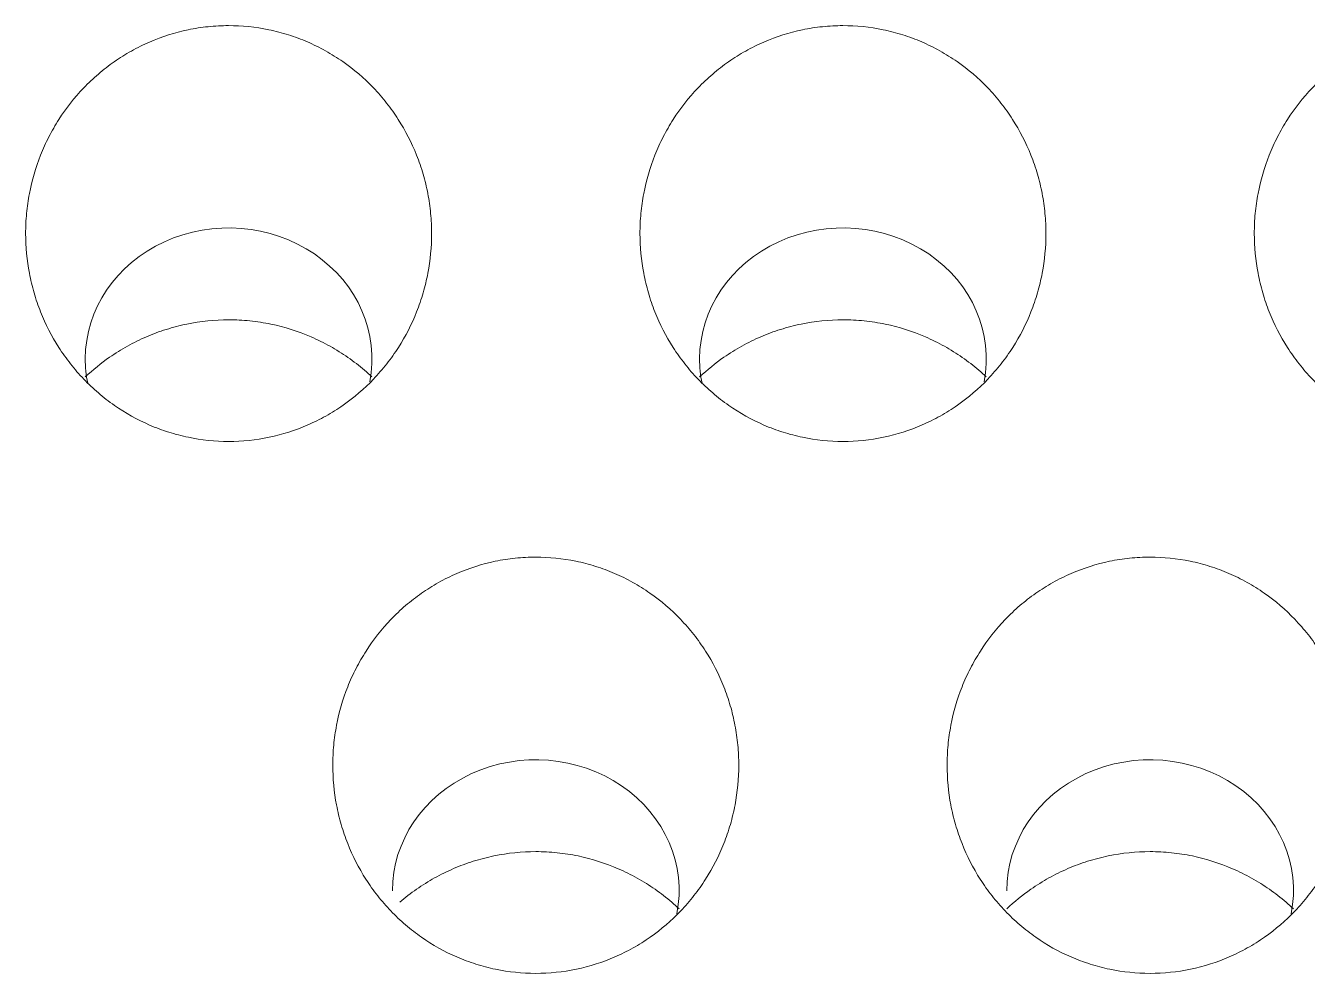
# Model space of a CAD drawing. Header units: inches. Extents: x 3778 to 56227, y -16914 to 35091.
# Drawn here: x 43220.81 to 43227.04, y -12650.92 to -12646.31 of the extents above; entities that cross this region are included whole.
import ezdxf

# ---------------------------------------------------------------- set-up
doc = ezdxf.new("R2010")
doc.units = ezdxf.units.IN
doc.header["$LTSCALE"] = 100
doc.header["$MEASUREMENT"] = 0
doc.layers.add('2-con', color=2, linetype='Continuous')
doc.layers.add('mark-B', color=2, linetype='Continuous', lineweight=20)

# ---------------------------------------------------------------- blocks, each defined once
blk = doc.blocks.new('무풍1WAY 대형')
at = {"layer": 'mark-B'}
for centre, start_param, end_param in [((-542.2275, -428.4355), 2.963894, 6.283185), ((-539.2399, -428.4355), 2.963894, 6.283185), ((-540.7337, -431.0228), 2.96419, 6.283185), ((-540.7337, -431.0228), 0, 0.186041), ((-537.7461, -431.0228), 2.96419, 6.283185), ((-537.7461, -431.0228), 0, 0.186041)]:
    blk.add_ellipse(centre, major_axis=(0.6971, 0), ratio=0.913545, start_param=start_param, end_param=end_param, dxfattribs=at)
for points, knots in [([(-542.2275, -428.0332), (-542.294, -428.0332), (-542.3597, -428.04), (-542.4898, -428.0673), (-542.5523, -428.0873), (-542.6423, -428.1264), (-542.6716, -428.1409), (-542.7147, -428.165), (-542.729, -428.1735), (-542.757, -428.1911), (-542.7707, -428.2002), (-542.8379, -428.2473), (-542.8873, -428.2898), (-542.9549, -428.3606), (-542.9764, -428.3853), (-543.0171, -428.4372), (-543.036, -428.464), (-543.0885, -428.5463), (-543.118, -428.604), (-543.148, -428.6798), (-543.1537, -428.6952), (-543.1643, -428.7262), (-543.1692, -428.7419), (-543.1829, -428.789), (-543.1904, -428.8206), (-543.2085, -428.9161), (-543.2147, -428.9806), (-543.2147, -429.0624), (-543.2143, -429.0788), (-543.2127, -429.1115), (-543.2116, -429.1277), (-543.207, -429.1763), (-543.1978, -429.2405), (-543.1789, -429.3194), (-543.1641, -429.3661), (-543.1535, -429.397), (-543.1478, -429.4125), (-543.1176, -429.4886), (-543.0879, -429.5465), (-543.0353, -429.6287), (-543.0164, -429.6554), (-542.9859, -429.6942), (-542.9754, -429.7069), (-542.9538, -429.7317), (-542.9428, -429.7438), (-542.8862, -429.8028), (-542.8367, -429.8453), (-542.7558, -429.9017), (-542.7276, -429.9194), (-542.6701, -429.9514), (-542.6113, -429.9804), (-542.5346, -430.009), (-542.4871, -430.0228), (-542.455, -430.0311), (-542.4388, -430.0349), (-542.3578, -430.0517), (-542.2926, -430.0583), (-542.1941, -430.0582), (-542.1611, -430.0565), (-542.095, -430.0497), (-542.0624, -430.0446), (-541.9661, -430.0244), (-541.9037, -430.0046), (-541.828, -429.9718), (-541.813, -429.9649), (-541.7833, -429.9502), (-541.7688, -429.9425), (-541.7258, -429.9184), (-541.6704, -429.8837), (-541.606, -429.8337), (-541.5695, -429.8008), (-541.5457, -429.7783), (-541.534, -429.7666), (-541.477, -429.707), (-541.4369, -429.6558), (-541.3844, -429.5737), (-541.3682, -429.5455), (-541.3385, -429.4874), (-541.3249, -429.4573), (-541.2888, -429.3662), (-541.2708, -429.304), (-541.2526, -429.2084), (-541.248, -429.1762), (-541.2433, -429.1273), (-541.2422, -429.1109), (-541.2406, -429.0783), (-541.2403, -429.062), (-541.2403, -428.9808), (-541.2463, -428.9163), (-541.2615, -428.8364), (-541.2649, -428.8204), (-541.2726, -428.7885), (-541.2768, -428.7726), (-541.2905, -428.7255), (-541.301, -428.6947), (-541.3369, -428.6042), (-541.3664, -428.5462), (-541.4107, -428.477), (-541.4199, -428.4633), (-541.4389, -428.4365), (-541.4486, -428.4234), (-541.4789, -428.3849), (-541.5216, -428.3357), (-541.569, -428.2907), (-541.6188, -428.2479), (-541.6451, -428.2276), (-541.7259, -428.1711), (-541.783, -428.1392), (-541.8583, -428.1065), (-541.8736, -428.1004), (-541.9046, -428.0888), (-541.9203, -428.0833), (-541.9676, -428.0683), (-541.9994, -428.06), (-542.0957, -428.04), (-542.161, -428.0332), (-542.2275, -428.0332)], [0, 0, 0, 0, 0.03125, 0.03125, 0.0625, 0.0625, 0.078125, 0.078125, 0.085938, 0.085938, 0.09375, 0.09375, 0.125, 0.125, 0.140625, 0.140625, 0.15625, 0.15625, 0.1875, 0.1875, 0.195313, 0.195313, 0.203125, 0.203125, 0.21875, 0.21875, 0.25, 0.25, 0.257813, 0.257813, 0.265625, 0.265625, 0.28125, 0.296875, 0.304688, 0.304688, 0.3125, 0.3125, 0.34375, 0.34375, 0.359375, 0.359375, 0.367188, 0.367188, 0.375, 0.375, 0.40625, 0.40625, 0.421875, 0.421875, 0.4375, 0.453125, 0.460938, 0.460938, 0.46875, 0.46875, 0.5, 0.5, 0.515625, 0.515625, 0.53125, 0.53125, 0.5625, 0.5625, 0.570313, 0.570313, 0.578125, 0.578125, 0.59375, 0.609375, 0.617188, 0.617188, 0.625, 0.625, 0.65625, 0.65625, 0.671875, 0.671875, 0.6875, 0.6875, 0.71875, 0.71875, 0.734375, 0.734375, 0.742188, 0.742188, 0.75, 0.75, 0.78125, 0.78125, 0.789063, 0.789063, 0.796875, 0.796875, 0.8125, 0.8125, 0.84375, 0.84375, 0.851563, 0.851563, 0.859375, 0.859375, 0.875, 0.890625, 0.890625, 0.90625, 0.90625, 0.9375, 0.9375, 0.945313, 0.945313, 0.953125, 0.953125, 0.96875, 0.96875, 1, 1, 1, 1]), ([(-539.2399, -428.0332), (-539.3064, -428.0332), (-539.3722, -428.04), (-539.5023, -428.0673), (-539.5648, -428.0873), (-539.6547, -428.1264), (-539.6841, -428.1409), (-539.7272, -428.165), (-539.7414, -428.1735), (-539.7694, -428.1911), (-539.7832, -428.2002), (-539.8504, -428.2473), (-539.8998, -428.2898), (-539.9674, -428.3606), (-539.9888, -428.3853), (-540.0295, -428.4372), (-540.0484, -428.464), (-540.1009, -428.5463), (-540.1304, -428.604), (-540.1605, -428.6798), (-540.1661, -428.6952), (-540.1767, -428.7262), (-540.1817, -428.7419), (-540.1953, -428.789), (-540.2029, -428.8206), (-540.221, -428.9161), (-540.2271, -428.9806), (-540.2271, -429.0624), (-540.2267, -429.0788), (-540.2252, -429.1115), (-540.224, -429.1277), (-540.2194, -429.1763), (-540.2102, -429.2405), (-540.1914, -429.3194), (-540.1766, -429.3661), (-540.166, -429.397), (-540.1603, -429.4125), (-540.1301, -429.4886), (-540.1004, -429.5465), (-540.0478, -429.6287), (-540.0289, -429.6554), (-539.9984, -429.6942), (-539.9878, -429.7069), (-539.9663, -429.7317), (-539.9553, -429.7438), (-539.8987, -429.8028), (-539.8492, -429.8453), (-539.7682, -429.9017), (-539.74, -429.9194), (-539.6826, -429.9514), (-539.6238, -429.9804), (-539.547, -430.009), (-539.4995, -430.0228), (-539.4675, -430.0311), (-539.4513, -430.0349), (-539.3703, -430.0517), (-539.3051, -430.0583), (-539.2065, -430.0582), (-539.1736, -430.0565), (-539.1074, -430.0497), (-539.0749, -430.0446), (-538.9785, -430.0244), (-538.9161, -430.0046), (-538.8405, -429.9718), (-538.8254, -429.9649), (-538.7958, -429.9502), (-538.7812, -429.9425), (-538.7382, -429.9184), (-538.6829, -429.8837), (-538.6185, -429.8337), (-538.582, -429.8008), (-538.5581, -429.7783), (-538.5464, -429.7666), (-538.4895, -429.707), (-538.4494, -429.6558), (-538.3969, -429.5737), (-538.3807, -429.5455), (-538.3509, -429.4874), (-538.3373, -429.4573), (-538.3012, -429.3662), (-538.2832, -429.304), (-538.265, -429.2084), (-538.2604, -429.1762), (-538.2558, -429.1273), (-538.2546, -429.1109), (-538.2531, -429.0783), (-538.2527, -429.062), (-538.2527, -428.9808), (-538.2588, -428.9163), (-538.274, -428.8364), (-538.2774, -428.8204), (-538.285, -428.7885), (-538.2892, -428.7726), (-538.3029, -428.7255), (-538.3135, -428.6947), (-538.3493, -428.6042), (-538.3789, -428.5462), (-538.4231, -428.477), (-538.4323, -428.4633), (-538.4513, -428.4365), (-538.4611, -428.4234), (-538.4913, -428.3849), (-538.534, -428.3357), (-538.5814, -428.2907), (-538.6313, -428.2479), (-538.6575, -428.2276), (-538.7384, -428.1711), (-538.7954, -428.1392), (-538.8708, -428.1065), (-538.8861, -428.1004), (-538.917, -428.0888), (-538.9328, -428.0833), (-538.98, -428.0683), (-539.0118, -428.06), (-539.1081, -428.04), (-539.1734, -428.0332), (-539.2399, -428.0332)], [0, 0, 0, 0, 0.03125, 0.03125, 0.0625, 0.0625, 0.078125, 0.078125, 0.085938, 0.085938, 0.09375, 0.09375, 0.125, 0.125, 0.140625, 0.140625, 0.15625, 0.15625, 0.1875, 0.1875, 0.195313, 0.195313, 0.203125, 0.203125, 0.21875, 0.21875, 0.25, 0.25, 0.257813, 0.257813, 0.265625, 0.265625, 0.28125, 0.296875, 0.304688, 0.304688, 0.3125, 0.3125, 0.34375, 0.34375, 0.359375, 0.359375, 0.367188, 0.367188, 0.375, 0.375, 0.40625, 0.40625, 0.421875, 0.421875, 0.4375, 0.453125, 0.460938, 0.460938, 0.46875, 0.46875, 0.5, 0.5, 0.515625, 0.515625, 0.53125, 0.53125, 0.5625, 0.5625, 0.570313, 0.570313, 0.578125, 0.578125, 0.59375, 0.609375, 0.617188, 0.617188, 0.625, 0.625, 0.65625, 0.65625, 0.671875, 0.671875, 0.6875, 0.6875, 0.71875, 0.71875, 0.734375, 0.734375, 0.742188, 0.742188, 0.75, 0.75, 0.78125, 0.78125, 0.789063, 0.789063, 0.796875, 0.796875, 0.8125, 0.8125, 0.84375, 0.84375, 0.851563, 0.851563, 0.859375, 0.859375, 0.875, 0.890625, 0.890625, 0.90625, 0.90625, 0.9375, 0.9375, 0.945313, 0.945313, 0.953125, 0.953125, 0.96875, 0.96875, 1, 1, 1, 1]), ([(-541.5305, -428.3474), (-541.5672, -428.3819), (-541.6063, -428.4136), (-541.6761, -428.4623), (-541.7055, -428.4807), (-541.7655, -428.514), (-541.8268, -428.5443), (-541.9069, -428.5741), (-541.9566, -428.5884), (-541.99, -428.5972), (-542.0069, -428.6011), (-542.0914, -428.6186), (-542.1595, -428.6255), (-542.2623, -428.6254), (-542.2967, -428.6236), (-542.3657, -428.6165), (-542.3997, -428.6112), (-542.5003, -428.5902), (-542.5654, -428.5695), (-542.6444, -428.5353), (-542.6601, -428.5281), (-542.691, -428.5128), (-542.7062, -428.5047), (-542.7511, -428.4796), (-542.8089, -428.4434), (-542.8754, -428.3919), (-542.9128, -428.3583), (-542.9246, -428.3472)], [0, 0, 0, 0, 0.098861, 0.098861, 0.165751, 0.165751, 0.232641, 0.29953, 0.332975, 0.332975, 0.36642, 0.36642, 0.500199, 0.500199, 0.567088, 0.567088, 0.633978, 0.633978, 0.767757, 0.767757, 0.801202, 0.801202, 0.834647, 0.834647, 0.901536, 0.968426, 1, 1, 1, 1]), ([(-538.5781, -428.379), (-538.6044, -428.4015), (-538.6318, -428.4227), (-538.6885, -428.4623), (-538.718, -428.4807), (-538.7779, -428.514), (-538.8393, -428.5443), (-538.9194, -428.5741), (-538.969, -428.5884), (-539.0025, -428.5972), (-539.0194, -428.6011), (-539.1039, -428.6186), (-539.1719, -428.6255), (-539.2748, -428.6254), (-539.3092, -428.6236), (-539.3782, -428.6165), (-539.4122, -428.6112), (-539.5127, -428.5902), (-539.5778, -428.5695), (-539.6568, -428.5353), (-539.6725, -428.5281), (-539.7035, -428.5128), (-539.7187, -428.5047), (-539.7636, -428.4796), (-539.8213, -428.4434), (-539.8878, -428.3919), (-539.9253, -428.3583), (-539.937, -428.3472)], [0, 0, 0, 0, 0.070063, 0.070063, 0.13909, 0.13909, 0.208118, 0.277145, 0.311659, 0.311659, 0.346173, 0.346173, 0.484228, 0.484228, 0.553255, 0.553255, 0.622283, 0.622283, 0.760338, 0.760338, 0.794851, 0.794851, 0.829365, 0.829365, 0.898393, 0.96742, 1, 1, 1, 1]), ([(-543.7212, -430.621), (-543.7877, -430.621), (-543.8535, -430.6278), (-543.9835, -430.655), (-544.046, -430.675), (-544.1359, -430.714), (-544.1653, -430.7285), (-544.2084, -430.7526), (-544.2226, -430.761), (-544.2506, -430.7786), (-544.2643, -430.7877), (-544.3316, -430.8348), (-544.3809, -430.8772), (-544.4486, -430.9479), (-544.47, -430.9726), (-544.5107, -431.0245), (-544.5296, -431.0512), (-544.5822, -431.1334), (-544.6117, -431.1911), (-544.6417, -431.2668), (-544.6474, -431.2822), (-544.658, -431.3132), (-544.663, -431.3288), (-544.6766, -431.3759), (-544.6842, -431.4075), (-544.7023, -431.5029), (-544.7084, -431.5674), (-544.7084, -431.6491), (-544.708, -431.6655), (-544.7065, -431.6982), (-544.7053, -431.7144), (-544.7007, -431.7629), (-544.6915, -431.8271), (-544.6726, -431.9059), (-544.6579, -431.9525), (-544.6472, -431.9835), (-544.6415, -431.9989), (-544.6113, -432.075), (-544.5816, -432.1328), (-544.529, -432.2149), (-544.5101, -432.2416), (-544.4795, -432.2803), (-544.469, -432.293), (-544.4475, -432.3178), (-544.4364, -432.3299), (-544.3799, -432.3888), (-544.3303, -432.4313), (-544.2494, -432.4876), (-544.2212, -432.5052), (-544.1638, -432.5372), (-544.105, -432.5661), (-544.0283, -432.5947), (-543.9808, -432.6085), (-543.9487, -432.6168), (-543.9325, -432.6206), (-543.8516, -432.6373), (-543.7864, -432.6439), (-543.6879, -432.6438), (-543.6549, -432.6422), (-543.5888, -432.6353), (-543.5563, -432.6302), (-543.4599, -432.6101), (-543.3976, -432.5903), (-543.3219, -432.5576), (-543.3069, -432.5506), (-543.2772, -432.536), (-543.2627, -432.5283), (-543.2197, -432.5043), (-543.1643, -432.4696), (-543.0999, -432.4197), (-543.0634, -432.3869), (-543.0396, -432.3643), (-543.0279, -432.3527), (-542.9709, -432.2932), (-542.9308, -432.242), (-542.8783, -432.16), (-542.8621, -432.1318), (-542.8323, -432.0737), (-542.8187, -432.0437), (-542.7826, -431.9527), (-542.7646, -431.8905), (-542.7464, -431.795), (-542.7418, -431.7628), (-542.7371, -431.7139), (-542.736, -431.6975), (-542.7345, -431.6649), (-542.7341, -431.6487), (-542.7341, -431.5675), (-542.7401, -431.5031), (-542.7553, -431.4232), (-542.7588, -431.4073), (-542.7664, -431.3754), (-542.7706, -431.3596), (-542.7843, -431.3125), (-542.7948, -431.2817), (-542.8308, -431.1912), (-542.8603, -431.1333), (-542.9046, -431.0641), (-542.9138, -431.0505), (-542.9328, -431.0238), (-542.9425, -431.0107), (-542.9728, -430.9722), (-543.0155, -430.923), (-543.0629, -430.8781), (-543.1128, -430.8354), (-543.139, -430.815), (-543.2198, -430.7587), (-543.2769, -430.7268), (-543.3522, -430.6942), (-543.3675, -430.688), (-543.3985, -430.6765), (-543.4142, -430.671), (-543.4615, -430.6561), (-543.4932, -430.6478), (-543.5895, -430.6278), (-543.6548, -430.621), (-543.7212, -430.621)], [0, 0, 0, 0, 0.03125, 0.03125, 0.0625, 0.0625, 0.078125, 0.078125, 0.085937, 0.085937, 0.09375, 0.09375, 0.125, 0.125, 0.140625, 0.140625, 0.15625, 0.15625, 0.1875, 0.1875, 0.195313, 0.195313, 0.203125, 0.203125, 0.21875, 0.21875, 0.25, 0.25, 0.257813, 0.257813, 0.265625, 0.265625, 0.28125, 0.296875, 0.304688, 0.304688, 0.3125, 0.3125, 0.34375, 0.34375, 0.359375, 0.359375, 0.367188, 0.367188, 0.375, 0.375, 0.40625, 0.40625, 0.421875, 0.421875, 0.4375, 0.453125, 0.460938, 0.460938, 0.46875, 0.46875, 0.5, 0.5, 0.515625, 0.515625, 0.53125, 0.53125, 0.5625, 0.5625, 0.570313, 0.570313, 0.578125, 0.578125, 0.59375, 0.609375, 0.617188, 0.617188, 0.625, 0.625, 0.65625, 0.65625, 0.671875, 0.671875, 0.6875, 0.6875, 0.71875, 0.71875, 0.734375, 0.734375, 0.742188, 0.742188, 0.75, 0.75, 0.78125, 0.78125, 0.789063, 0.789063, 0.796875, 0.796875, 0.8125, 0.8125, 0.84375, 0.84375, 0.851563, 0.851563, 0.859375, 0.859375, 0.875, 0.890625, 0.890625, 0.90625, 0.90625, 0.9375, 0.9375, 0.945313, 0.945313, 0.953125, 0.953125, 0.96875, 0.96875, 1, 1, 1, 1]), ([(-540.7337, -430.621), (-540.8002, -430.621), (-540.8659, -430.6278), (-540.996, -430.655), (-541.0584, -430.675), (-541.1484, -430.714), (-541.1777, -430.7285), (-541.2208, -430.7526), (-541.235, -430.761), (-541.2631, -430.7786), (-541.2768, -430.7877), (-541.344, -430.8348), (-541.3934, -430.8772), (-541.461, -430.9479), (-541.4825, -430.9726), (-541.5232, -431.0245), (-541.5421, -431.0512), (-541.5946, -431.1334), (-541.6241, -431.1911), (-541.6542, -431.2668), (-541.6598, -431.2822), (-541.6705, -431.3132), (-541.6754, -431.3288), (-541.6891, -431.3759), (-541.6966, -431.4075), (-541.7147, -431.5029), (-541.7209, -431.5674), (-541.7209, -431.6491), (-541.7205, -431.6655), (-541.7189, -431.6982), (-541.7178, -431.7144), (-541.7131, -431.7629), (-541.704, -431.8271), (-541.6851, -431.9059), (-541.6703, -431.9525), (-541.6597, -431.9835), (-541.654, -431.9989), (-541.6237, -432.075), (-541.5941, -432.1328), (-541.5414, -432.2149), (-541.5225, -432.2416), (-541.492, -432.2803), (-541.4815, -432.293), (-541.4599, -432.3178), (-541.4489, -432.3299), (-541.3923, -432.3888), (-541.3428, -432.4313), (-541.2619, -432.4876), (-541.2337, -432.5052), (-541.1762, -432.5372), (-541.1174, -432.5661), (-541.0407, -432.5947), (-540.9932, -432.6085), (-540.9612, -432.6168), (-540.945, -432.6206), (-540.864, -432.6373), (-540.7988, -432.6439), (-540.7003, -432.6438), (-540.6674, -432.6422), (-540.6013, -432.6353), (-540.5687, -432.6302), (-540.4724, -432.6101), (-540.41, -432.5903), (-540.3344, -432.5576), (-540.3193, -432.5506), (-540.2897, -432.536), (-540.2751, -432.5283), (-540.2321, -432.5043), (-540.1768, -432.4696), (-540.1124, -432.4197), (-540.0759, -432.3869), (-540.052, -432.3643), (-540.0403, -432.3527), (-539.9834, -432.2932), (-539.9433, -432.242), (-539.8908, -432.16), (-539.8746, -432.1318), (-539.8448, -432.0737), (-539.8312, -432.0437), (-539.7951, -431.9527), (-539.7771, -431.8905), (-539.7588, -431.795), (-539.7542, -431.7628), (-539.7496, -431.7139), (-539.7484, -431.6975), (-539.7469, -431.6649), (-539.7465, -431.6487), (-539.7465, -431.5675), (-539.7526, -431.5031), (-539.7678, -431.4232), (-539.7712, -431.4073), (-539.7788, -431.3754), (-539.7831, -431.3596), (-539.7967, -431.3125), (-539.8073, -431.2817), (-539.8432, -431.1912), (-539.8727, -431.1333), (-539.917, -431.0641), (-539.9262, -431.0505), (-539.9452, -431.0238), (-539.955, -431.0107), (-539.9853, -430.9722), (-540.0279, -430.923), (-540.0754, -430.8781), (-540.1252, -430.8354), (-540.1515, -430.815), (-540.2323, -430.7587), (-540.2893, -430.7268), (-540.3647, -430.6942), (-540.38, -430.688), (-540.4109, -430.6765), (-540.4266, -430.671), (-540.4739, -430.6561), (-540.5057, -430.6478), (-540.6019, -430.6278), (-540.6672, -430.621), (-540.7337, -430.621)], [0, 0, 0, 0, 0.03125, 0.03125, 0.0625, 0.0625, 0.078125, 0.078125, 0.085938, 0.085938, 0.09375, 0.09375, 0.125, 0.125, 0.140625, 0.140625, 0.15625, 0.15625, 0.1875, 0.1875, 0.195312, 0.195312, 0.203125, 0.203125, 0.21875, 0.21875, 0.25, 0.25, 0.257812, 0.257812, 0.265625, 0.265625, 0.28125, 0.296875, 0.304687, 0.304687, 0.3125, 0.3125, 0.34375, 0.34375, 0.359375, 0.359375, 0.367187, 0.367187, 0.375, 0.375, 0.40625, 0.40625, 0.421875, 0.421875, 0.4375, 0.453125, 0.460937, 0.460937, 0.46875, 0.46875, 0.5, 0.5, 0.515625, 0.515625, 0.53125, 0.53125, 0.5625, 0.5625, 0.570312, 0.570312, 0.578125, 0.578125, 0.59375, 0.609375, 0.617187, 0.617187, 0.625, 0.625, 0.65625, 0.65625, 0.671875, 0.671875, 0.6875, 0.6875, 0.71875, 0.71875, 0.734375, 0.734375, 0.742187, 0.742187, 0.75, 0.75, 0.78125, 0.78125, 0.789062, 0.789062, 0.796875, 0.796875, 0.8125, 0.8125, 0.84375, 0.84375, 0.851562, 0.851562, 0.859375, 0.859375, 0.875, 0.890625, 0.890625, 0.90625, 0.90625, 0.9375, 0.9375, 0.945312, 0.945312, 0.953125, 0.953125, 0.96875, 0.96875, 1, 1, 1, 1]), ([(-537.7461, -430.621), (-537.8126, -430.621), (-537.8784, -430.6278), (-538.0084, -430.655), (-538.0709, -430.675), (-538.1608, -430.714), (-538.1902, -430.7285), (-538.2333, -430.7526), (-538.2475, -430.761), (-538.2755, -430.7786), (-538.2892, -430.7877), (-538.3565, -430.8348), (-538.4058, -430.8772), (-538.4735, -430.9479), (-538.4949, -430.9726), (-538.5356, -431.0245), (-538.5545, -431.0512), (-538.6071, -431.1334), (-538.6366, -431.1911), (-538.6666, -431.2668), (-538.6723, -431.2822), (-538.6829, -431.3132), (-538.6879, -431.3288), (-538.7015, -431.3759), (-538.7091, -431.4075), (-538.7272, -431.5029), (-538.7333, -431.5674), (-538.7333, -431.6491), (-538.7329, -431.6655), (-538.7314, -431.6982), (-538.7302, -431.7144), (-538.7256, -431.7629), (-538.7164, -431.8271), (-538.6975, -431.9059), (-538.6828, -431.9525), (-538.6721, -431.9835), (-538.6664, -431.9989), (-538.6362, -432.075), (-538.6065, -432.1328), (-538.5539, -432.2149), (-538.535, -432.2416), (-538.5045, -432.2803), (-538.4939, -432.293), (-538.4724, -432.3178), (-538.4613, -432.3299), (-538.4048, -432.3888), (-538.3552, -432.4313), (-538.2743, -432.4876), (-538.2461, -432.5052), (-538.1887, -432.5372), (-538.1299, -432.5661), (-538.0532, -432.5947), (-538.0057, -432.6085), (-537.9736, -432.6168), (-537.9574, -432.6206), (-537.8765, -432.6373), (-537.8113, -432.6439), (-537.7128, -432.6438), (-537.6798, -432.6422), (-537.6137, -432.6353), (-537.5812, -432.6302), (-537.4848, -432.6101), (-537.4225, -432.5903), (-537.3468, -432.5576), (-537.3318, -432.5506), (-537.3021, -432.536), (-537.2876, -432.5283), (-537.2446, -432.5043), (-537.1892, -432.4696), (-537.1248, -432.4197), (-537.0883, -432.3869), (-537.0645, -432.3643), (-537.0528, -432.3527), (-536.9958, -432.2932), (-536.9557, -432.242), (-536.9032, -432.16), (-536.887, -432.1318), (-536.8572, -432.0737), (-536.8436, -432.0437), (-536.8075, -431.9527), (-536.7895, -431.8905), (-536.7713, -431.795), (-536.7667, -431.7628), (-536.762, -431.7139), (-536.7609, -431.6975), (-536.7594, -431.6649), (-536.759, -431.6487), (-536.759, -431.5675), (-536.7651, -431.5031), (-536.7802, -431.4232), (-536.7837, -431.4073), (-536.7913, -431.3754), (-536.7955, -431.3596), (-536.8092, -431.3125), (-536.8198, -431.2817), (-536.8557, -431.1912), (-536.8852, -431.1333), (-536.9295, -431.0641), (-536.9387, -431.0505), (-536.9577, -431.0238), (-536.9675, -431.0107), (-536.9977, -430.9722), (-537.0404, -430.923), (-537.0878, -430.8781), (-537.1377, -430.8354), (-537.1639, -430.815), (-537.2447, -430.7587), (-537.3018, -430.7268), (-537.3771, -430.6942), (-537.3924, -430.688), (-537.4234, -430.6765), (-537.4391, -430.671), (-537.4864, -430.6561), (-537.5182, -430.6478), (-537.6144, -430.6278), (-537.6797, -430.621), (-537.7461, -430.621)], [0, 0, 0, 0, 0.03125, 0.03125, 0.0625, 0.0625, 0.078125, 0.078125, 0.085937, 0.085937, 0.09375, 0.09375, 0.125, 0.125, 0.140625, 0.140625, 0.15625, 0.15625, 0.1875, 0.1875, 0.195312, 0.195312, 0.203125, 0.203125, 0.21875, 0.21875, 0.25, 0.25, 0.257812, 0.257812, 0.265625, 0.265625, 0.28125, 0.296875, 0.304687, 0.304687, 0.3125, 0.3125, 0.34375, 0.34375, 0.359375, 0.359375, 0.367187, 0.367187, 0.375, 0.375, 0.40625, 0.40625, 0.421875, 0.421875, 0.4375, 0.453125, 0.460937, 0.460937, 0.46875, 0.46875, 0.5, 0.5, 0.515625, 0.515625, 0.53125, 0.53125, 0.5625, 0.5625, 0.570312, 0.570312, 0.578125, 0.578125, 0.59375, 0.609375, 0.617187, 0.617187, 0.625, 0.625, 0.65625, 0.65625, 0.671875, 0.671875, 0.6875, 0.6875, 0.71875, 0.71875, 0.734375, 0.734375, 0.742187, 0.742187, 0.75, 0.75, 0.78125, 0.78125, 0.789062, 0.789062, 0.796875, 0.796875, 0.8125, 0.8125, 0.84375, 0.84375, 0.851562, 0.851562, 0.859375, 0.859375, 0.875, 0.890625, 0.890625, 0.90625, 0.90625, 0.9375, 0.9375, 0.945312, 0.945312, 0.953125, 0.953125, 0.96875, 0.96875, 1, 1, 1, 1]), ([(-540.0367, -430.9348), (-540.0735, -430.9693), (-540.1127, -431.0011), (-540.1685, -431.04), (-540.1829, -431.0495), (-540.2122, -431.0677), (-540.227, -431.0765), (-540.272, -431.1015), (-540.3333, -431.1316), (-540.4133, -431.1614), (-540.4629, -431.1757), (-540.4964, -431.1844), (-540.5133, -431.1884), (-540.5977, -431.2058), (-540.6658, -431.2127), (-540.7685, -431.2126), (-540.8029, -431.2109), (-540.8719, -431.2037), (-540.9058, -431.1984), (-541.0063, -431.1775), (-541.0714, -431.1569), (-541.1504, -431.1227), (-541.1661, -431.1155), (-541.197, -431.1002), (-541.2122, -431.0922), (-541.2571, -431.0671), (-541.3148, -431.0309), (-541.3814, -430.9794), (-541.4189, -430.9458), (-541.4308, -430.9346)], [0, 0, 0, 0, 0.099078, 0.099078, 0.132505, 0.132505, 0.165931, 0.165931, 0.232785, 0.299639, 0.333066, 0.333066, 0.366493, 0.366493, 0.500201, 0.500201, 0.567055, 0.567055, 0.633909, 0.633909, 0.767617, 0.767617, 0.801044, 0.801044, 0.834471, 0.834471, 0.901324, 0.968178, 1, 1, 1, 1]), ([(-537.0492, -430.9348), (-537.0859, -430.9693), (-537.1251, -431.0011), (-537.1809, -431.04), (-537.1953, -431.0495), (-537.2246, -431.0677), (-537.2394, -431.0765), (-537.2844, -431.1015), (-537.3457, -431.1316), (-537.4258, -431.1614), (-537.4754, -431.1757), (-537.5088, -431.1844), (-537.5257, -431.1884), (-537.6102, -431.2058), (-537.6782, -431.2127), (-537.781, -431.2126), (-537.8154, -431.2109), (-537.8843, -431.2037), (-537.9183, -431.1984), (-538.0188, -431.1775), (-538.0839, -431.1569), (-538.1628, -431.1227), (-538.1785, -431.1155), (-538.2095, -431.1002), (-538.2247, -431.0922), (-538.2695, -431.0671), (-538.3273, -431.0309), (-538.3939, -430.9794), (-538.4314, -430.9458), (-538.4433, -430.9346)], [0, 0, 0, 0, 0.099078, 0.099078, 0.132505, 0.132505, 0.165931, 0.165931, 0.232785, 0.299639, 0.333066, 0.333066, 0.366493, 0.366493, 0.500201, 0.500201, 0.567055, 0.567055, 0.633909, 0.633909, 0.767617, 0.767617, 0.801044, 0.801044, 0.834471, 0.834471, 0.901325, 0.968178, 1, 1, 1, 1])]:
    blk.add_open_spline(points, degree=3, knots=knots, dxfattribs=at)
blk = doc.blocks.new('dpdjzjs')
at = {"layer": 'mark-B', "rotation": 180}
blk.add_blockref('무풍1WAY 대형', (178654.9147, 88751.491), dxfattribs=at)

msp = doc.modelspace()

# ---------------------------------------------------------------- block references
at = {"layer": '2-con'}
msp.add_blockref('dpdjzjs', (-135970.8648, -101830.4424), dxfattribs=at)

doc.saveas('drawing.dxf')
